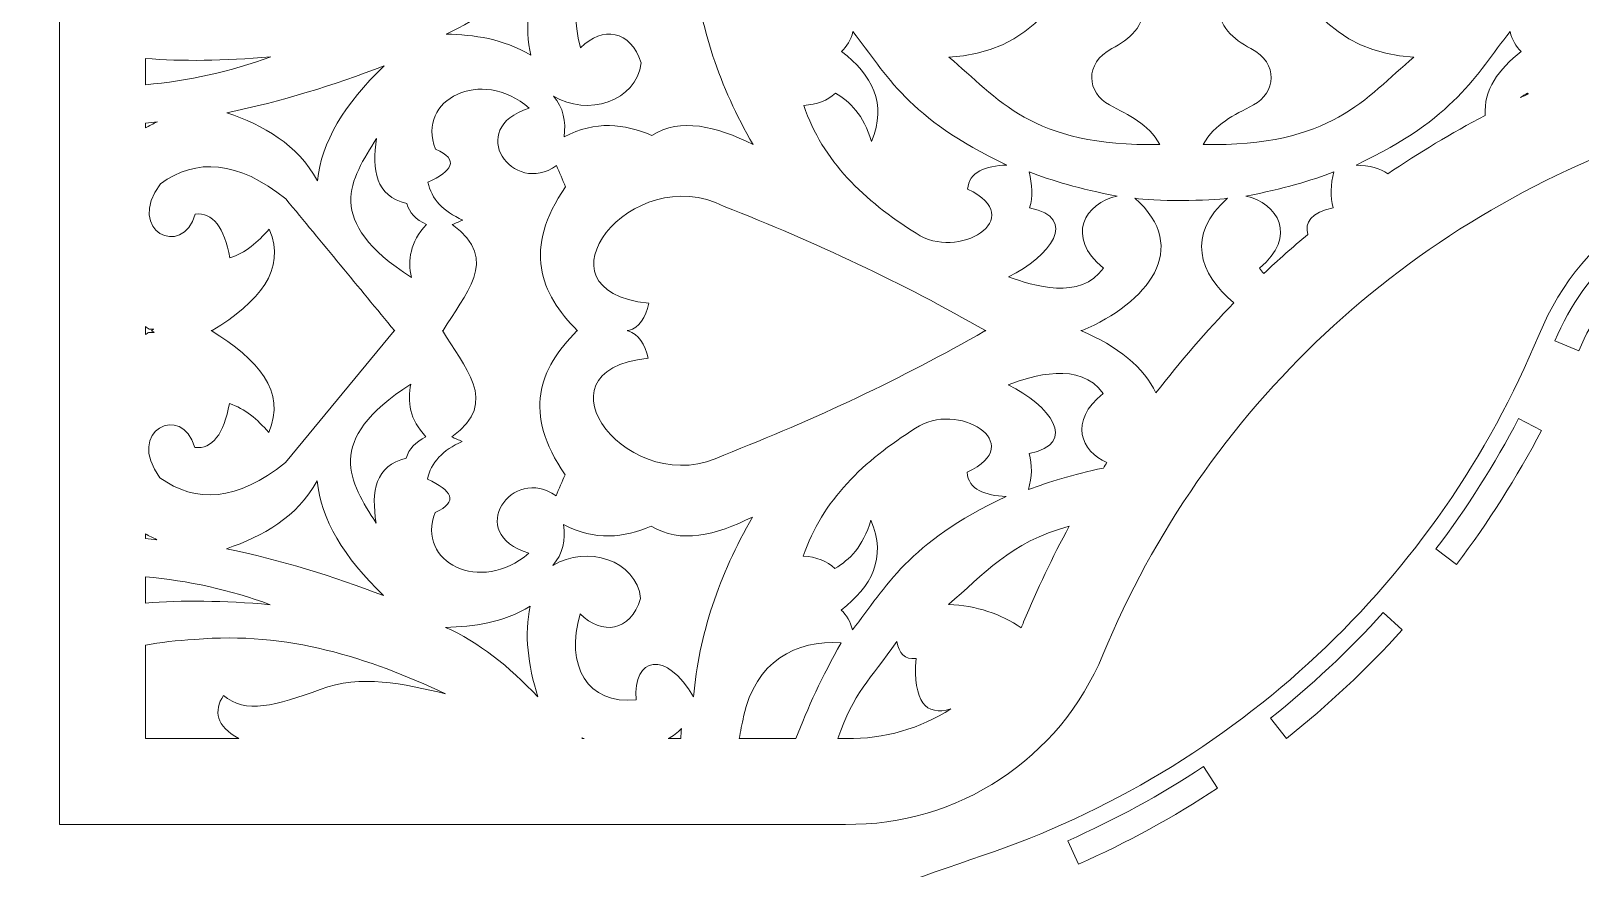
# Model space of a CAD drawing. Header units: millimetres. Extents: x -416 to 416, y -276 to 276.
# Drawn here: x -409.7 to -229.1, y -8.3 to 89.3 of the extents above; entities that cross this region are included whole.
import ezdxf

# ---------------------------------------------------------------- set-up
doc = ezdxf.new("R2010")
doc.units = ezdxf.units.MM
doc.header["$MEASUREMENT"] = 0
doc.layers.add('Camada 1', color=7, linetype='Continuous')

msp = doc.modelspace()

# ---------------------------------------------------------------- linework, layer by layer
at = {"layer": 'Camada 1', "color": 250, "lineweight": 20}
for points, knots in [([(-290.6344, 275.5761), (-290.6344, 275.5761), (-377.8679, 275.5761), (-377.8679, 275.5761), (-377.8679, 275.5761), (-377.8679, 275.5761), (-377.8679, 268.5761), (-377.8679, 268.5761), (-377.8679, 268.5761), (-377.8679, 268.5761), (-387.3679, 268.5761), (-387.3679, 268.5761), (-387.3679, 268.5761), (-387.3679, 268.5761), (-387.3679, 271.5761), (-387.3679, 271.5761), (-387.3679, 271.5761), (-387.3679, 271.5761), (-384.2682, 271.5761), (-384.2682, 271.5761), (-384.2682, 271.5761), (-384.0046, 270.9594), (-383.4543, 270.5352), (-382.818, 270.5352), (-382.818, 270.5352), (-382.1818, 270.5352), (-381.6314, 270.9594), (-381.3679, 271.5761), (-381.3679, 271.5761), (-381.3679, 271.5761), (-381.3679, 275.5761), (-381.3679, 275.5761), (-381.3679, 275.5761), (-381.3679, 275.5761), (-406.3679, 275.5761), (-406.3679, 275.5761), (-406.3679, 275.5761), (-406.3679, 275.5761), (-406.3679, -3.223), (-406.3679, -3.223), (-406.3679, -3.223), (-406.3679, -3.223), (-314.7693, -3.223), (-314.7693, -3.223), (-314.7693, -3.223), (-301.6528, -3.4083), (-289.7517, 4.4303), (-284.7424, 16.554), (-284.7424, 16.554), (-272.896, 45.2252), (-249.2413, 67.3809), (-219.8569, 77.3276), (-219.8569, 77.3276), (-205.1002, 82.3227), (-190.5745, 87.9761), (-176.3235, 94.2707), (-176.3235, 94.2707), (-149.8342, 105.971), (-129.1857, 127.8633), (-119.0531, 154.9909), (-119.0531, 154.9909), (-108.9206, 182.1185), (-110.1611, 212.1867), (-122.494, 238.388), (-122.494, 238.388), (-130.0882, 254.5215), (-143.5531, 267.1487), (-160.1405, 273.6924), (-160.1405, 273.6924), (-163.2956, 274.937), (-166.657, 275.5761), (-170.0487, 275.5761), (-170.0487, 275.5761), (-170.0487, 275.5761), (-193.4011, 275.5761), (-193.4011, 275.5761), (-193.4011, 275.5761), (-193.4011, 275.5761), (-193.4011, 268.5761), (-193.4011, 268.5761), (-193.4011, 268.5761), (-193.4011, 268.5761), (-199.9011, 268.5761), (-199.9011, 268.5761), (-199.9011, 268.5761), (-199.9011, 268.5761), (-199.9011, 271.5761), (-199.9011, 271.5761), (-199.9011, 271.5761), (-199.9011, 271.5761), (-196.9011, 271.5761), (-196.9011, 271.5761), (-196.9011, 271.5761), (-196.9011, 271.5761), (-196.9011, 275.5761), (-196.9011, 275.5761), (-196.9011, 275.5761), (-196.9011, 275.5761), (-287.1344, 275.5761), (-287.1344, 275.5761), (-287.1344, 275.5761), (-287.1344, 275.5761), (-287.1344, 268.5761), (-287.1344, 268.5761), (-287.1344, 268.5761), (-287.1344, 268.5761), (-293.6344, 268.5761), (-293.6344, 268.5761), (-293.6344, 268.5761), (-293.6344, 268.5761), (-293.6344, 271.5761), (-293.6344, 271.5761), (-293.6344, 271.5761), (-293.6344, 271.5761), (-290.6344, 271.5761), (-290.6344, 271.5761), (-290.6344, 271.5761), (-290.6344, 271.5761), (-290.6344, 275.5761), (-290.6344, 275.5761)], [0, 0, 0, 0, 0.03225806, 0.03225806, 0.03225806, 0.03225806, 0.06451613, 0.06451613, 0.06451613, 0.06451613, 0.09677419, 0.09677419, 0.09677419, 0.09677419, 0.12903226, 0.12903226, 0.12903226, 0.12903226, 0.16129032, 0.16129032, 0.16129032, 0.16129032, 0.19354839, 0.19354839, 0.19354839, 0.19354839, 0.22580645, 0.22580645, 0.22580645, 0.22580645, 0.25806452, 0.25806452, 0.25806452, 0.25806452, 0.29032258, 0.29032258, 0.29032258, 0.29032258, 0.32258065, 0.32258065, 0.32258065, 0.32258065, 0.35483871, 0.35483871, 0.35483871, 0.35483871, 0.38709677, 0.38709677, 0.38709677, 0.38709677, 0.41935484, 0.41935484, 0.41935484, 0.41935484, 0.4516129, 0.4516129, 0.4516129, 0.4516129, 0.48387097, 0.48387097, 0.48387097, 0.48387097, 0.51612903, 0.51612903, 0.51612903, 0.51612903, 0.5483871, 0.5483871, 0.5483871, 0.5483871, 0.58064516, 0.58064516, 0.58064516, 0.58064516, 0.61290323, 0.61290323, 0.61290323, 0.61290323, 0.64516129, 0.64516129, 0.64516129, 0.64516129, 0.67741935, 0.67741935, 0.67741935, 0.67741935, 0.70967742, 0.70967742, 0.70967742, 0.70967742, 0.74193548, 0.74193548, 0.74193548, 0.74193548, 0.77419355, 0.77419355, 0.77419355, 0.77419355, 0.80645161, 0.80645161, 0.80645161, 0.80645161, 0.83870968, 0.83870968, 0.83870968, 0.83870968, 0.87096774, 0.87096774, 0.87096774, 0.87096774, 0.90322581, 0.90322581, 0.90322581, 0.90322581, 0.93548387, 0.93548387, 0.93548387, 0.93548387, 1, 1, 1, 1]), ([(-302.6968, 86.2471), (-284.0903, 86.986), (-282.0168, 113.7051), (-277.4038, 135.9948), (-277.4038, 135.9948), (-276.6121, 121.2286), (-278.7372, 107.0114), (-279.7793, 92.5354), (-279.7793, 92.5354), (-279.9793, 89.7567), (-281.5655, 88.3291), (-283.6921, 87.2252), (-283.6921, 87.2252), (-286.9763, 85.52), (-286.5868, 82.0577), (-283.9715, 80.6573), (-283.9715, 80.6573), (-281.6897, 79.4351), (-279.503, 78.5097), (-278.1022, 76.0458), (-278.1022, 76.0458), (-293.1337, 75.7446), (-297.027, 81.4769), (-302.6968, 86.2471)], [0, 0, 0, 0, 0.14285714, 0.14285714, 0.14285714, 0.14285714, 0.28571429, 0.28571429, 0.28571429, 0.28571429, 0.42857143, 0.42857143, 0.42857143, 0.42857143, 0.57142857, 0.57142857, 0.57142857, 0.57142857, 0.71428571, 0.71428571, 0.71428571, 0.71428571, 1, 1, 1, 1]), ([(-248.477, 86.2471), (-267.0834, 86.986), (-269.1569, 113.7051), (-273.7699, 135.9948), (-273.7699, 135.9948), (-274.5616, 121.2286), (-272.4366, 107.0114), (-271.3944, 92.5354), (-271.3944, 92.5354), (-271.1944, 89.7567), (-269.6082, 88.3291), (-267.4817, 87.2252), (-267.4817, 87.2252), (-264.1974, 85.52), (-264.587, 82.0577), (-267.2022, 80.6573), (-267.2022, 80.6573), (-269.484, 79.4351), (-271.6708, 78.5097), (-273.0715, 76.0458), (-273.0715, 76.0458), (-258.04, 75.7446), (-254.1467, 81.4769), (-248.477, 86.2471)], [0, 0, 0, 0, 0.14285714, 0.14285714, 0.14285714, 0.14285714, 0.28571429, 0.28571429, 0.28571429, 0.28571429, 0.42857143, 0.42857143, 0.42857143, 0.42857143, 0.57142857, 0.57142857, 0.57142857, 0.57142857, 0.71428571, 0.71428571, 0.71428571, 0.71428571, 1, 1, 1, 1]), ([(-339.1046, 97.3743), (-339.4642, 92.3077), (-335.6314, 91.5124), (-332.4071, 97.0216), (-332.4071, 97.0216), (-331.8021, 89.7893), (-329.4281, 82.8102), (-325.5336, 76.0479), (-325.5336, 76.0479), (-329.8641, 78.1724), (-333.953, 79.2143), (-337.3423, 77.1054), (-337.3423, 77.1054), (-340.5471, 78.4646), (-343.8898, 78.8606), (-347.5648, 76.9292), (-347.5648, 76.9292), (-347.2895, 78.7443), (-347.664, 80.3427), (-348.7986, 81.6879), (-348.7986, 81.6879), (-344.8863, 79.2965), (-339.0801, 81.0225), (-338.576, 85.5653), (-338.576, 85.5653), (-339.7934, 89.4491), (-343.1152, 89.8505), (-345.626, 87.3282), (-345.626, 87.3282), (-347.4019, 93.4131), (-344.7903, 97.9285), (-339.1046, 97.3743)], [0, 0, 0, 0, 0.11111111, 0.11111111, 0.11111111, 0.11111111, 0.22222222, 0.22222222, 0.22222222, 0.22222222, 0.33333333, 0.33333333, 0.33333333, 0.33333333, 0.44444444, 0.44444444, 0.44444444, 0.44444444, 0.55555556, 0.55555556, 0.55555556, 0.55555556, 0.66666667, 0.66666667, 0.66666667, 0.66666667, 0.77777778, 0.77777778, 0.77777778, 0.77777778, 1, 1, 1, 1]), ([(-361.3124, 88.9141), (-357.479, 90.6178), (-353.9246, 93.438), (-350.5609, 97.0216), (-350.5609, 97.0216), (-351.7056, 93.2843), (-352.1778, 89.7142), (-351.4423, 86.4466), (-351.4423, 86.4466), (-354.7324, 88.4252), (-358.022, 88.8201), (-361.3124, 88.9141)], [0, 0, 0, 0, 0.25, 0.25, 0.25, 0.25, 0.5, 0.5, 0.5, 0.5, 1, 1, 1, 1]), ([(-295.9592, 73.6513), (-307.5833, 79.14), (-309.8482, 84.1234), (-313.898, 89.203), (-313.898, 89.203), (-314.1205, 88.22), (-314.591, 87.4852), (-315.1998, 86.8882), (-315.1998, 86.8882), (-311.671, 84.1543), (-309.8541, 80.8701), (-311.7279, 76.4), (-311.7279, 76.4), (-312.6699, 79.5349), (-314.2081, 81.0307), (-315.9231, 82.0419), (-315.9231, 82.0419), (-316.8562, 81.1646), (-318.1002, 80.7013), (-319.6123, 80.5953), (-319.6123, 80.5953), (-317.4217, 74.107), (-312.5687, 69.4822), (-306.5199, 65.6947), (-306.5199, 65.6947), (-301.7304, 62.383), (-293.2451, 67.4558), (-300.5162, 70.8304), (-300.5162, 70.8304), (-300.3789, 72.8858), (-298.4121, 73.5253), (-295.9592, 73.6513)], [0, 0, 0, 0, 0.11111111, 0.11111111, 0.11111111, 0.11111111, 0.22222222, 0.22222222, 0.22222222, 0.22222222, 0.33333333, 0.33333333, 0.33333333, 0.33333333, 0.44444444, 0.44444444, 0.44444444, 0.44444444, 0.55555556, 0.55555556, 0.55555556, 0.55555556, 0.66666667, 0.66666667, 0.66666667, 0.66666667, 0.77777778, 0.77777778, 0.77777778, 0.77777778, 1, 1, 1, 1]), ([(-251.5369, 72.6127), (-247.8947, 75.0938), (-244.106, 77.3758), (-240.1851, 79.4428), (-240.1851, 79.4428), (-240.3405, 82.4256), (-238.6496, 84.8152), (-235.9739, 86.8882), (-235.9739, 86.8882), (-236.5827, 87.4852), (-237.0532, 88.22), (-237.2758, 89.203), (-237.2758, 89.203), (-241.3255, 84.1234), (-243.5904, 79.14), (-255.2145, 73.6513), (-255.2145, 73.6513), (-253.696, 73.5733), (-252.3641, 73.2983), (-251.5369, 72.6127)], [0, 0, 0, 0, 0.16666667, 0.16666667, 0.16666667, 0.16666667, 0.33333333, 0.33333333, 0.33333333, 0.33333333, 0.5, 0.5, 0.5, 0.5, 0.66666667, 0.66666667, 0.66666667, 0.66666667, 1, 1, 1, 1]), ([(-396.3679, 86.0794), (-396.3679, 86.0794), (-396.3679, 83.0085), (-396.3679, 83.0085), (-396.3679, 83.0085), (-391.3385, 83.4588), (-386.4635, 84.5274), (-381.7573, 86.2704), (-381.7573, 86.2704), (-387.2563, 85.7875), (-392.1141, 85.7322), (-396.3679, 86.0794)], [0, 0, 0, 0, 0.25, 0.25, 0.25, 0.25, 0.5, 0.5, 0.5, 0.5, 1, 1, 1, 1]), ([(-376.2937, 71.8178), (-378.7048, 76.1326), (-382.5758, 78.2572), (-386.8687, 79.7491), (-386.8687, 79.7491), (-380.5092, 81.0717), (-374.4279, 82.9501), (-368.5386, 85.2129), (-368.5386, 85.2129), (-373.1903, 80.7479), (-375.8716, 76.2825), (-376.2937, 71.8178)], [0, 0, 0, 0, 0.25, 0.25, 0.25, 0.25, 0.5, 0.5, 0.5, 0.5, 1, 1, 1, 1]), ([(-347.4437, 37.5462), (-352.4148, 44.7644), (-350.4652, 49.9066), (-346.066, 54.3132), (-346.066, 54.3132), (-346.066, 54.3132), (-345.9784, 54.3132), (-345.9784, 54.3132), (-345.9784, 54.3132), (-350.4006, 58.7271), (-352.372, 63.8767), (-347.3886, 71.1129), (-347.3886, 71.1129), (-347.7411, 71.9353), (-348.0935, 72.758), (-348.4459, 73.5804), (-348.4459, 73.5804), (-353.5043, 69.944), (-359.2007, 77.9165), (-351.6185, 80.2779), (-351.6185, 80.2779), (-357.225, 85.1448), (-364.8169, 81.3012), (-362.5461, 75.5192), (-362.5461, 75.5192), (-359.6924, 74.2263), (-360.6398, 72.9342), (-363.4272, 71.6415), (-363.4272, 71.6415), (-363.0207, 69.7001), (-361.66, 68.2364), (-359.3736, 67.2352), (-359.3736, 67.2352), (-359.7849, 67.059), (-360.196, 66.8828), (-360.6073, 66.7066), (-360.6073, 66.7066), (-354.8095, 62.5864), (-359.3413, 58.4669), (-361.6464, 54.3459), (-361.6464, 54.3459), (-361.6464, 54.3459), (-361.7199, 54.3459), (-361.7199, 54.3459), (-361.7199, 54.3459), (-359.4207, 50.2139), (-354.8492, 46.0837), (-360.6624, 41.9525), (-360.6624, 41.9525), (-360.251, 41.7763), (-359.84, 41.6001), (-359.4286, 41.4239), (-359.4286, 41.4239), (-361.715, 40.4227), (-363.0758, 38.959), (-363.4823, 37.0176), (-363.4823, 37.0176), (-360.6949, 35.7249), (-359.7475, 34.4328), (-362.6012, 33.1399), (-362.6012, 33.1399), (-364.872, 27.3579), (-357.28, 23.5143), (-351.6735, 28.3811), (-351.6735, 28.3811), (-359.2557, 30.7426), (-353.5594, 38.7151), (-348.501, 35.0787), (-348.501, 35.0787), (-348.1485, 35.9011), (-347.7961, 36.7238), (-347.4437, 37.5462)], [0, 0, 0, 0, 0.05263158, 0.05263158, 0.05263158, 0.05263158, 0.10526316, 0.10526316, 0.10526316, 0.10526316, 0.15789474, 0.15789474, 0.15789474, 0.15789474, 0.21052632, 0.21052632, 0.21052632, 0.21052632, 0.26315789, 0.26315789, 0.26315789, 0.26315789, 0.31578947, 0.31578947, 0.31578947, 0.31578947, 0.36842105, 0.36842105, 0.36842105, 0.36842105, 0.42105263, 0.42105263, 0.42105263, 0.42105263, 0.47368421, 0.47368421, 0.47368421, 0.47368421, 0.52631579, 0.52631579, 0.52631579, 0.52631579, 0.57894737, 0.57894737, 0.57894737, 0.57894737, 0.63157895, 0.63157895, 0.63157895, 0.63157895, 0.68421053, 0.68421053, 0.68421053, 0.68421053, 0.73684211, 0.73684211, 0.73684211, 0.73684211, 0.78947368, 0.78947368, 0.78947368, 0.78947368, 0.84210526, 0.84210526, 0.84210526, 0.84210526, 0.89473684, 0.89473684, 0.89473684, 0.89473684, 1, 1, 1, 1]), ([(-236.0525, 81.5189), (-235.7511, 81.6629), (-235.4486, 81.8048), (-235.1458, 81.9464), (-235.1458, 81.9464), (-235.1811, 81.9777), (-235.2161, 82.0095), (-235.2506, 82.0419), (-235.2506, 82.0419), (-235.5229, 81.8813), (-235.7908, 81.7086), (-236.0525, 81.5189)], [0, 0, 0, 0, 0.25, 0.25, 0.25, 0.25, 0.5, 0.5, 0.5, 0.5, 1, 1, 1, 1]), ([(-396.3679, 78.5384), (-396.3679, 78.5384), (-396.3679, 77.9772), (-396.3679, 77.9772), (-396.3679, 77.9772), (-395.9241, 78.2228), (-395.4621, 78.4617), (-394.9762, 78.6915), (-394.9762, 78.6915), (-395.4416, 78.6375), (-395.9053, 78.5866), (-396.3679, 78.5384)], [0, 0, 0, 0, 0.25, 0.25, 0.25, 0.25, 0.5, 0.5, 0.5, 0.5, 1, 1, 1, 1]), ([(-365.366, 60.5377), (-375.7387, 67.2317), (-372.4083, 71.9678), (-369.4199, 76.753), (-369.4199, 76.753), (-370.0031, 73.0546), (-369.5452, 70.05), (-365.8949, 69.1741), (-365.8949, 69.1741), (-365.6178, 68.1086), (-364.8202, 67.3023), (-363.6037, 66.7066), (-363.6037, 66.7066), (-365.522, 64.6502), (-365.7986, 62.5938), (-365.366, 60.5377)], [0, 0, 0, 0, 0.2, 0.2, 0.2, 0.2, 0.4, 0.4, 0.4, 0.4, 0.6, 0.6, 0.6, 0.6, 1, 1, 1, 1]), ([(-381.9337, 66.1777), (-379.873, 61.432), (-383.1542, 57.6878), (-388.578, 54.3459), (-388.578, 54.3459), (-388.578, 54.3459), (-388.6861, 54.3459), (-388.6861, 54.3459), (-388.6861, 54.3459), (-383.2305, 50.9959), (-379.9214, 47.2427), (-381.9888, 42.4814), (-381.9888, 42.4814), (-383.326, 43.9782), (-384.7631, 45.2754), (-386.5711, 45.8302), (-386.5711, 45.8302), (-387.238, 42.3016), (-388.5481, 40.4877), (-390.625, 40.7188), (-390.625, 40.7188), (-392.0444, 45.94), (-398.7819, 42.7255), (-394.6788, 37.1938), (-394.6788, 37.1938), (-390.4823, 34.1554), (-385.6562, 34.4748), (-380.05, 38.9564), (-380.05, 38.9564), (-380.05, 38.9564), (-367.3871, 54.3132), (-367.3871, 54.3132), (-367.3871, 54.3132), (-367.3871, 54.3132), (-367.3049, 54.3132), (-367.3049, 54.3132), (-367.3049, 54.3132), (-371.535, 59.443), (-375.7648, 64.5729), (-379.9949, 69.7027), (-379.9949, 69.7027), (-385.6011, 74.1843), (-390.4272, 74.5037), (-394.6238, 71.4653), (-394.6238, 71.4653), (-398.7268, 65.9336), (-391.9893, 62.7191), (-390.5699, 67.9403), (-390.5699, 67.9403), (-388.493, 68.1714), (-387.1829, 66.3575), (-386.516, 62.8289), (-386.516, 62.8289), (-384.708, 63.3837), (-383.2709, 64.6809), (-381.9337, 66.1777)], [0, 0, 0, 0, 0.06666667, 0.06666667, 0.06666667, 0.06666667, 0.13333333, 0.13333333, 0.13333333, 0.13333333, 0.2, 0.2, 0.2, 0.2, 0.26666667, 0.26666667, 0.26666667, 0.26666667, 0.33333333, 0.33333333, 0.33333333, 0.33333333, 0.4, 0.4, 0.4, 0.4, 0.46666667, 0.46666667, 0.46666667, 0.46666667, 0.53333333, 0.53333333, 0.53333333, 0.53333333, 0.6, 0.6, 0.6, 0.6, 0.66666667, 0.66666667, 0.66666667, 0.66666667, 0.73333333, 0.73333333, 0.73333333, 0.73333333, 0.8, 0.8, 0.8, 0.8, 0.86666667, 0.86666667, 0.86666667, 0.86666667, 1, 1, 1, 1]), ([(-298.3909, 54.3132), (-298.3909, 54.3132), (-298.503, 54.3132), (-298.503, 54.3132), (-298.503, 54.3132), (-308.1621, 48.7602), (-318.3417, 43.9861), (-328.9372, 39.8374), (-328.9372, 39.8374), (-339.7147, 34.3016), (-351.8969, 49.6871), (-337.7498, 51.1175), (-337.7498, 51.1175), (-338.1017, 52.7995), (-338.8647, 53.9474), (-340.0974, 54.3132), (-340.0974, 54.3132), (-340.0974, 54.3132), (-340.1622, 54.3132), (-340.1622, 54.3132), (-340.1622, 54.3132), (-340.1622, 54.3132), (-340.1284, 54.3221), (-340.1284, 54.3221), (-340.1284, 54.3221), (-340.1284, 54.3221), (-340.2172, 54.3459), (-340.2172, 54.3459), (-340.2172, 54.3459), (-340.2172, 54.3459), (-340.0423, 54.3459), (-340.0423, 54.3459), (-340.0423, 54.3459), (-338.8096, 54.7117), (-338.0466, 55.8596), (-337.6947, 57.5416), (-337.6947, 57.5416), (-351.8418, 58.972), (-339.6597, 74.3575), (-328.8821, 68.8217), (-328.8821, 68.8217), (-318.2866, 64.673), (-308.1071, 59.8989), (-298.4464, 54.3456), (-298.4464, 54.3456), (-298.4464, 54.3456), (-298.3909, 54.3132), (-298.3909, 54.3132)], [0, 0, 0, 0, 0.07692308, 0.07692308, 0.07692308, 0.07692308, 0.15384615, 0.15384615, 0.15384615, 0.15384615, 0.23076923, 0.23076923, 0.23076923, 0.23076923, 0.30769231, 0.30769231, 0.30769231, 0.30769231, 0.38461538, 0.38461538, 0.38461538, 0.38461538, 0.46153846, 0.46153846, 0.46153846, 0.46153846, 0.53846154, 0.53846154, 0.53846154, 0.53846154, 0.61538462, 0.61538462, 0.61538462, 0.61538462, 0.69230769, 0.69230769, 0.69230769, 0.69230769, 0.76923077, 0.76923077, 0.76923077, 0.76923077, 0.84615385, 0.84615385, 0.84615385, 0.84615385, 1, 1, 1, 1]), ([(-57.2609, -208.1044), (-57.2609, -208.1044), (-57.2609, 73.685), (-57.2609, 73.685), (-57.2609, 73.685), (-57.2609, 73.685), (-203.8595, 73.685), (-203.8595, 73.685), (-203.8595, 73.685), (-216.976, 73.8703), (-228.877, 66.0317), (-233.8863, 53.908), (-233.8863, 53.908), (-245.7327, 25.2368), (-269.3875, 3.0811), (-298.7719, -6.8656), (-298.7719, -6.8656), (-313.5286, -11.8607), (-328.0543, -17.5141), (-342.3053, -23.8087), (-342.3053, -23.8087), (-368.7946, -35.509), (-389.4431, -57.4012), (-399.5757, -84.5289), (-399.5757, -84.5289), (-409.7082, -111.6565), (-408.4677, -141.7247), (-396.1348, -167.926), (-396.1348, -167.926), (-384.4082, -192.8388), (-359.1657, -208.5629), (-331.6348, -208.1044), (-331.6348, -208.1044), (-331.6348, -208.1044), (-57.2609, -208.1044), (-57.2609, -208.1044)], [0, 0, 0, 0, 0.1, 0.1, 0.1, 0.1, 0.2, 0.2, 0.2, 0.2, 0.3, 0.3, 0.3, 0.3, 0.4, 0.4, 0.4, 0.4, 0.5, 0.5, 0.5, 0.5, 0.6, 0.6, 0.6, 0.6, 0.7, 0.7, 0.7, 0.7, 0.8, 0.8, 0.8, 0.8, 1, 1, 1, 1]), ([(-293.283, 68.6603), (-292.8812, 69.9524), (-292.9849, 71.3708), (-293.3553, 72.8556), (-293.3553, 72.8556), (-290.6783, 71.8324), (-287.4973, 70.8647), (-283.084, 70.0346), (-283.084, 70.0346), (-286.7755, 69.2645), (-289.2092, 65.2838), (-284.6753, 61.6441), (-284.6753, 61.6441), (-287.2793, 57.8133), (-292.9934, 59.589), (-295.7423, 60.6314), (-295.7423, 60.6314), (-290.9003, 62.989), (-287.4537, 67.4468), (-293.283, 68.6603)], [0, 0, 0, 0, 0.16666667, 0.16666667, 0.16666667, 0.16666667, 0.33333333, 0.33333333, 0.33333333, 0.33333333, 0.5, 0.5, 0.5, 0.5, 0.66666667, 0.66666667, 0.66666667, 0.66666667, 1, 1, 1, 1]), ([(-265.9855, 61.0014), (-264.3189, 62.5723), (-262.6067, 64.0948), (-260.8506, 65.5663), (-260.8506, 65.5663), (-261.2474, 66.9276), (-260.4959, 68.118), (-257.8907, 68.6603), (-257.8907, 68.6603), (-258.2925, 69.9524), (-258.1888, 71.3708), (-257.8185, 72.8556), (-257.8185, 72.8556), (-260.4954, 71.8324), (-263.6765, 70.8647), (-268.0897, 70.0346), (-268.0897, 70.0346), (-264.3982, 69.2645), (-261.9645, 65.2838), (-266.4984, 61.6441), (-266.4984, 61.6441), (-266.3387, 61.4092), (-266.1672, 61.1956), (-265.9855, 61.0014)], [0, 0, 0, 0, 0.14285714, 0.14285714, 0.14285714, 0.14285714, 0.28571429, 0.28571429, 0.28571429, 0.28571429, 0.42857143, 0.42857143, 0.42857143, 0.42857143, 0.57142857, 0.57142857, 0.57142857, 0.57142857, 0.71428571, 0.71428571, 0.71428571, 0.71428571, 1, 1, 1, 1]), ([(-278.5698, 47.0794), (-275.7408, 50.7615), (-272.7001, 54.2675), (-269.4659, 57.5805), (-269.4659, 57.5805), (-273.5811, 60.9864), (-275.0338, 65.53), (-270.2042, 69.7854), (-270.2042, 69.7854), (-271.9579, 69.4568), (-279.1738, 69.4141), (-281.0123, 69.7854), (-281.0123, 69.7854), (-274.4003, 63.9594), (-279.5196, 57.5928), (-287.1699, 54.3459), (-287.1699, 54.3459), (-287.1699, 54.3459), (-287.3013, 54.3459), (-287.3013, 54.3459), (-287.3013, 54.3459), (-287.3013, 54.3459), (-287.2355, 54.3178), (-287.2355, 54.3178), (-287.2355, 54.3178), (-287.2355, 54.3178), (-287.2463, 54.3132), (-287.2463, 54.3132), (-287.2463, 54.3132), (-287.2463, 54.3132), (-287.225, 54.3132), (-287.225, 54.3132), (-287.225, 54.3132), (-283.1763, 52.5949), (-279.8371, 50.0027), (-278.5698, 47.0794)], [0, 0, 0, 0, 0.1, 0.1, 0.1, 0.1, 0.2, 0.2, 0.2, 0.2, 0.3, 0.3, 0.3, 0.3, 0.4, 0.4, 0.4, 0.4, 0.5, 0.5, 0.5, 0.5, 0.6, 0.6, 0.6, 0.6, 0.7, 0.7, 0.7, 0.7, 0.8, 0.8, 0.8, 0.8, 1, 1, 1, 1]), ([(-229.2652, 51.9987), (-229.2652, 51.9987), (-232.0379, 53.1443), (-232.0379, 53.1443), (-232.0379, 53.1443), (-230.3192, 57.3039), (-227.6866, 61.0235), (-224.3353, 64.0276), (-224.3353, 64.0276), (-224.3353, 64.0276), (-222.3329, 61.7936), (-222.3329, 61.7936), (-222.3329, 61.7936), (-225.3491, 59.09), (-227.7184, 55.7423), (-229.2652, 51.9987)], [0, 0, 0, 0, 0.2, 0.2, 0.2, 0.2, 0.4, 0.4, 0.4, 0.4, 0.6, 0.6, 0.6, 0.6, 1, 1, 1, 1]), ([(-396.3679, 54.8117), (-396.3679, 54.8117), (-396.3679, 53.8843), (-396.3679, 53.8843), (-396.3679, 53.8843), (-396.2433, 53.9692), (-396.118, 54.0537), (-395.9907, 54.1369), (-395.9907, 54.1369), (-395.9907, 54.1369), (-395.3286, 54.1369), (-395.3286, 54.1369), (-395.3286, 54.1369), (-395.4413, 54.2058), (-395.552, 54.2765), (-395.6629, 54.347), (-395.6629, 54.347), (-395.5699, 54.4054), (-395.4779, 54.4645), (-395.3837, 54.5222), (-395.3837, 54.5222), (-395.3837, 54.5222), (-395.9356, 54.5222), (-395.9356, 54.5222), (-395.9356, 54.5222), (-396.0815, 54.6175), (-396.2254, 54.7142), (-396.3679, 54.8117)], [0, 0, 0, 0, 0.125, 0.125, 0.125, 0.125, 0.25, 0.25, 0.25, 0.25, 0.375, 0.375, 0.375, 0.375, 0.5, 0.5, 0.5, 0.5, 0.625, 0.625, 0.625, 0.625, 0.75, 0.75, 0.75, 0.75, 1, 1, 1, 1]), ([(-284.6891, 38.317), (-284.5498, 38.5372), (-284.4091, 38.7565), (-284.2683, 38.9757), (-284.2683, 38.9757), (-287.2696, 40.2387), (-288.7815, 43.7627), (-284.7304, 47.015), (-284.7304, 47.015), (-287.3344, 50.8458), (-293.0484, 49.0701), (-295.7974, 48.0277), (-295.7974, 48.0277), (-290.9554, 45.6701), (-287.5088, 41.2123), (-293.3381, 39.9988), (-293.3381, 39.9988), (-292.9363, 38.7067), (-293.04, 37.2883), (-293.4103, 35.8035), (-293.4103, 35.8035), (-291.0575, 36.7028), (-288.3151, 37.5591), (-284.6891, 38.317)], [0, 0, 0, 0, 0.14285714, 0.14285714, 0.14285714, 0.14285714, 0.28571429, 0.28571429, 0.28571429, 0.28571429, 0.42857143, 0.42857143, 0.42857143, 0.42857143, 0.57142857, 0.57142857, 0.57142857, 0.57142857, 0.71428571, 0.71428571, 0.71428571, 0.71428571, 1, 1, 1, 1]), ([(-365.4211, 48.1214), (-375.7937, 41.4274), (-372.4634, 36.6913), (-369.475, 31.9061), (-369.475, 31.9061), (-370.0582, 35.6045), (-369.6002, 38.6091), (-365.95, 39.485), (-365.95, 39.485), (-365.6729, 40.5505), (-364.8753, 41.3568), (-363.6587, 41.9525), (-363.6587, 41.9525), (-365.5771, 44.0089), (-365.8537, 46.0653), (-365.4211, 48.1214)], [0, 0, 0, 0, 0.2, 0.2, 0.2, 0.2, 0.4, 0.4, 0.4, 0.4, 0.6, 0.6, 0.6, 0.6, 1, 1, 1, 1]), ([(-296.0143, 35.0078), (-307.6384, 29.5191), (-309.9033, 24.5357), (-313.953, 19.4561), (-313.953, 19.4561), (-314.1756, 20.4391), (-314.6461, 21.1739), (-315.2549, 21.7709), (-315.2549, 21.7709), (-311.7261, 24.5048), (-309.9091, 27.789), (-311.7829, 32.2591), (-311.7829, 32.2591), (-312.7249, 29.1242), (-314.2632, 27.6284), (-315.9782, 26.6172), (-315.9782, 26.6172), (-316.9112, 27.4945), (-318.1552, 27.9578), (-319.6674, 28.0638), (-319.6674, 28.0638), (-317.4768, 34.5521), (-312.6238, 39.1769), (-306.575, 42.9644), (-306.575, 42.9644), (-301.7855, 46.2761), (-293.3002, 41.2033), (-300.5712, 37.8287), (-300.5712, 37.8287), (-300.4339, 35.7733), (-298.4672, 35.1338), (-296.0143, 35.0078)], [0, 0, 0, 0, 0.11111111, 0.11111111, 0.11111111, 0.11111111, 0.22222222, 0.22222222, 0.22222222, 0.22222222, 0.33333333, 0.33333333, 0.33333333, 0.33333333, 0.44444444, 0.44444444, 0.44444444, 0.44444444, 0.55555556, 0.55555556, 0.55555556, 0.55555556, 0.66666667, 0.66666667, 0.66666667, 0.66666667, 0.77777778, 0.77777778, 0.77777778, 0.77777778, 1, 1, 1, 1]), ([(-233.618, 42.6923), (-236.4868, 37.2244), (-239.8009, 32.0019), (-243.5267, 27.0778), (-243.5267, 27.0778), (-243.5267, 27.0778), (-245.919, 28.8879), (-245.919, 28.8879), (-245.919, 28.8879), (-242.2926, 33.6807), (-239.0669, 38.764), (-236.2746, 44.0861), (-236.2746, 44.0861), (-236.2746, 44.0861), (-233.618, 42.6923), (-233.618, 42.6923)], [0, 0, 0, 0, 0.2, 0.2, 0.2, 0.2, 0.4, 0.4, 0.4, 0.4, 0.6, 0.6, 0.6, 0.6, 1, 1, 1, 1]), ([(-376.3488, 36.8413), (-378.7599, 32.5265), (-382.6309, 30.4019), (-386.9237, 28.91), (-386.9237, 28.91), (-380.5643, 27.5874), (-374.4829, 25.709), (-368.5937, 23.4462), (-368.5937, 23.4462), (-373.2453, 27.9112), (-375.9267, 32.3766), (-376.3488, 36.8413)], [0, 0, 0, 0, 0.25, 0.25, 0.25, 0.25, 0.5, 0.5, 0.5, 0.5, 1, 1, 1, 1]), ([(-339.1597, 11.2848), (-339.5193, 16.3514), (-335.6865, 17.1467), (-332.4621, 11.6375), (-332.4621, 11.6375), (-331.8572, 18.8698), (-329.4832, 25.8489), (-325.5886, 32.6112), (-325.5886, 32.6112), (-329.9191, 30.4867), (-334.0081, 29.4448), (-337.3973, 31.5537), (-337.3973, 31.5537), (-340.6022, 30.1945), (-343.9448, 29.7985), (-347.6199, 31.7299), (-347.6199, 31.7299), (-347.3446, 29.9148), (-347.719, 28.3163), (-348.8536, 26.9712), (-348.8536, 26.9712), (-344.9414, 29.3626), (-339.1351, 27.6366), (-338.6311, 23.0938), (-338.6311, 23.0938), (-339.8484, 19.21), (-343.1703, 18.8086), (-345.6811, 21.3309), (-345.6811, 21.3309), (-347.457, 15.246), (-344.8453, 10.7306), (-339.1597, 11.2848)], [0, 0, 0, 0, 0.11111111, 0.11111111, 0.11111111, 0.11111111, 0.22222222, 0.22222222, 0.22222222, 0.22222222, 0.33333333, 0.33333333, 0.33333333, 0.33333333, 0.44444444, 0.44444444, 0.44444444, 0.44444444, 0.55555556, 0.55555556, 0.55555556, 0.55555556, 0.66666667, 0.66666667, 0.66666667, 0.66666667, 0.77777778, 0.77777778, 0.77777778, 0.77777778, 1, 1, 1, 1]), ([(-294.2724, 19.7092), (-294.1734, 19.9284), (-294.0769, 20.1492), (-293.9846, 20.3727), (-293.9846, 20.3727), (-292.4004, 24.2068), (-290.622, 27.9338), (-288.6632, 31.5431), (-288.6632, 31.5431), (-295.5722, 29.6981), (-298.7117, 25.8112), (-302.7518, 22.412), (-302.7518, 22.412), (-299.4353, 22.2803), (-296.6464, 21.3196), (-294.2724, 19.7092)], [0, 0, 0, 0, 0.2, 0.2, 0.2, 0.2, 0.4, 0.4, 0.4, 0.4, 0.6, 0.6, 0.6, 0.6, 1, 1, 1, 1]), ([(-396.3679, 30.6513), (-396.3679, 30.6513), (-396.3679, 30.115), (-396.3679, 30.115), (-396.3679, 30.115), (-395.9237, 30.0684), (-395.4782, 30.0195), (-395.0313, 29.9676), (-395.0313, 29.9676), (-395.497, 30.1879), (-395.9409, 30.4166), (-396.3679, 30.6513)], [0, 0, 0, 0, 0.25, 0.25, 0.25, 0.25, 0.5, 0.5, 0.5, 0.5, 1, 1, 1, 1]), ([(-396.3679, 25.6455), (-396.3679, 25.6455), (-396.3679, 22.5843), (-396.3679, 22.5843), (-396.3679, 22.5843), (-392.1272, 22.9265), (-387.2876, 22.8695), (-381.8123, 22.3887), (-381.8123, 22.3887), (-386.5013, 24.1253), (-391.3579, 25.1924), (-396.3679, 25.6455)], [0, 0, 0, 0, 0.25, 0.25, 0.25, 0.25, 0.5, 0.5, 0.5, 0.5, 1, 1, 1, 1]), ([(-361.3675, 19.745), (-357.5341, 18.0413), (-353.9797, 15.2211), (-350.616, 11.6375), (-350.616, 11.6375), (-351.7606, 15.3748), (-352.2329, 18.9449), (-351.4973, 22.2125), (-351.4973, 22.2125), (-354.7875, 20.2339), (-358.0771, 19.839), (-361.3675, 19.745)], [0, 0, 0, 0, 0.25, 0.25, 0.25, 0.25, 0.5, 0.5, 0.5, 0.5, 1, 1, 1, 1]), ([(-249.8459, 19.449), (-253.9904, 14.8718), (-258.5048, 10.6435), (-263.3432, 6.8071), (-263.3432, 6.8071), (-263.3432, 6.8071), (-265.2071, 9.1578), (-265.2071, 9.1578), (-265.2071, 9.1578), (-260.4977, 12.8919), (-256.1037, 17.0074), (-252.0697, 21.4626), (-252.0697, 21.4626), (-252.0697, 21.4626), (-249.8459, 19.449), (-249.8459, 19.449)], [0, 0, 0, 0, 0.2, 0.2, 0.2, 0.2, 0.4, 0.4, 0.4, 0.4, 0.6, 0.6, 0.6, 0.6, 1, 1, 1, 1]), ([(-396.3679, 17.6859), (-396.3679, 17.6859), (-396.3679, 6.777), (-396.3679, 6.777), (-396.3679, 6.777), (-396.3679, 6.777), (-385.4857, 6.777), (-385.4857, 6.777), (-385.4857, 6.777), (-388.1447, 8.2497), (-388.4184, 9.9611), (-387.2762, 11.8137), (-387.2762, 11.8137), (-384.7324, 9.6162), (-381.1441, 10.5923), (-375.9961, 12.5185), (-375.9961, 12.5185), (-371.3032, 14.2745), (-366.2438, 13.1875), (-361.3675, 11.9899), (-361.3675, 11.9899), (-370.3568, 16.2039), (-379.7526, 19.2978), (-390.625, 18.3351), (-390.625, 18.3351), (-392.7343, 18.2132), (-394.6418, 17.9935), (-396.3679, 17.6859)], [0, 0, 0, 0, 0.125, 0.125, 0.125, 0.125, 0.25, 0.25, 0.25, 0.25, 0.375, 0.375, 0.375, 0.375, 0.5, 0.5, 0.5, 0.5, 0.625, 0.625, 0.625, 0.625, 0.75, 0.75, 0.75, 0.75, 1, 1, 1, 1]), ([(-327.1397, 6.777), (-327.1397, 6.777), (-320.5228, 6.777), (-320.5228, 6.777), (-320.5228, 6.777), (-319.1959, 10.3207), (-317.4653, 14.0334), (-315.2682, 17.937), (-315.2682, 17.937), (-320.5292, 18.3194), (-325.2846, 15.7567), (-326.631, 9.3593), (-326.631, 9.3593), (-326.8145, 8.4876), (-326.9834, 7.6273), (-327.1397, 6.777)], [0, 0, 0, 0, 0.2, 0.2, 0.2, 0.2, 0.4, 0.4, 0.4, 0.4, 0.6, 0.6, 0.6, 0.6, 1, 1, 1, 1]), ([(-315.6415, 6.777), (-315.6415, 6.777), (-314.6987, 6.777), (-314.6987, 6.777), (-314.6987, 6.777), (-314.6987, 6.777), (-314.628, 6.776), (-314.628, 6.776), (-314.628, 6.776), (-310.2269, 6.7138), (-306.0239, 7.9672), (-302.4739, 10.2356), (-302.4739, 10.2356), (-305.4044, 9.3539), (-306.8863, 11.0797), (-306.5248, 16.1237), (-306.5248, 16.1237), (-307.9273, 15.9616), (-308.4756, 16.752), (-308.7604, 18.0802), (-308.7604, 18.0802), (-311.9059, 13.6577), (-313.8182, 12.1052), (-315.6415, 6.777)], [0, 0, 0, 0, 0.14285714, 0.14285714, 0.14285714, 0.14285714, 0.28571429, 0.28571429, 0.28571429, 0.28571429, 0.42857143, 0.42857143, 0.42857143, 0.42857143, 0.57142857, 0.57142857, 0.57142857, 0.57142857, 0.71428571, 0.71428571, 0.71428571, 0.71428571, 1, 1, 1, 1]), ([(-335.4171, 6.777), (-335.4171, 6.777), (-333.9472, 6.777), (-333.9472, 6.777), (-333.9472, 6.777), (-333.9251, 7.1647), (-333.9001, 7.5511), (-333.8723, 7.936), (-333.8723, 7.936), (-334.34, 7.4702), (-334.8587, 7.0866), (-335.4171, 6.777)], [0, 0, 0, 0, 0.25, 0.25, 0.25, 0.25, 0.5, 0.5, 0.5, 0.5, 1, 1, 1, 1]), ([(-345.4278, 6.777), (-345.4278, 6.777), (-345.2344, 6.777), (-345.2344, 6.777), (-345.2344, 6.777), (-345.3249, 6.8103), (-345.415, 6.8441), (-345.5049, 6.8788), (-345.5049, 6.8788), (-345.5049, 6.8788), (-345.4278, 6.777), (-345.4278, 6.777)], [0, 0, 0, 0, 0.25, 0.25, 0.25, 0.25, 0.5, 0.5, 0.5, 0.5, 1, 1, 1, 1]), ([(-271.3688, 1.0001), (-276.5259, -2.3958), (-281.9539, -5.3614), (-287.5977, -7.8665), (-287.5977, -7.8665), (-287.5977, -7.8665), (-288.8148, -5.1245), (-288.8148, -5.1245), (-288.8148, -5.1245), (-283.3215, -2.6861), (-278.0383, 0.2003), (-273.0187, 3.5057), (-273.0187, 3.5057), (-273.0187, 3.5057), (-271.3688, 1.0001), (-271.3688, 1.0001)], [0, 0, 0, 0, 0.2, 0.2, 0.2, 0.2, 0.4, 0.4, 0.4, 0.4, 0.6, 0.6, 0.6, 0.6, 1, 1, 1, 1])]:
    msp.add_open_spline(points, degree=3, knots=knots, dxfattribs=at)

doc.saveas('drawing.dxf')
